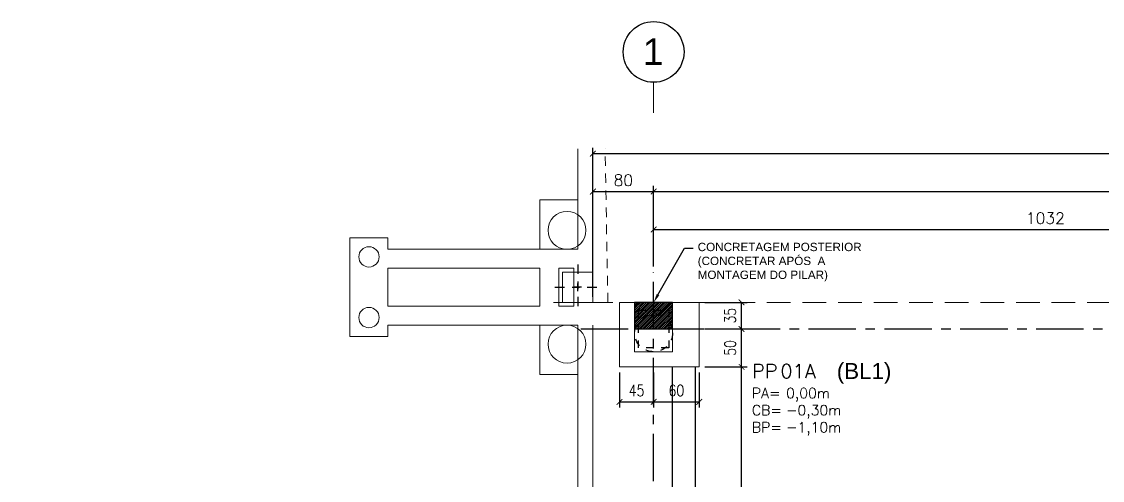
# Model space of a CAD drawing. Header units: millimetres. Extents: x 1792.4 to 1850.9, y 123.2 to 195.3.
# Drawn here: x 1795.06 to 1809.3, y 170.58 to 176.63 of the extents above; entities that cross this region are included whole.
import ezdxf
from ezdxf import colors
from ezdxf.entities.mleader import LeaderData, LeaderLine
from ezdxf.math import Vec2, Vec3

# ---------------------------------------------------------------- set-up
doc = ezdxf.new("R2010")
doc.units = ezdxf.units.MM
doc.header["$LTSCALE"] = 0.5
for name, pattern in [('CENTER', [2, 1.25, -0.25, 0.25, -0.25]), ('Hidden', [0.007144, 0.004763, -0.002381]), ('HIDDEN2', [0.1875, 0.125, -0.0625]), ('IMPORT-DASHDOT2', [0.5, 0.25, -0.125, 0, -0.125]), ('IMPORT-DASHED2 _4_', [0.375, 0.25, -0.125])]:
    doc.linetypes.add(name, pattern=pattern)
doc.layers.get('0').update_dxf_attribs({"color": 1})
for name, color, linetype in [('227', 2, 'Continuous'), ('concretagem posterior', 10, 'Continuous'), ('COTAS', 1, 'Continuous'), ('Descrição Pilar', 4, 'Continuous'), ('EIXOS', 242, 'CENTER'), ('ESTACAS', 2, 'Continuous'), ('PILAR', 5, 'Continuous'), ('vigas', 3, 'Continuous')]:
    doc.layers.add(name, color=color, linetype=linetype)
for name, color, linetype, lineweight in [('_Hidden_', 7, 'Hidden', 9), ('BLOCOS', 3, 'Continuous', 9), ('Grids', 7, 'Continuous', 9)]:
    doc.layers.add(name, color=color, linetype=linetype, lineweight=lineweight)
for name, color, linetype, lineweight, true_color in [('CT1213 Sete_dwg', 8, 'Continuous', 9, 0x767676), ('DETALHES', 1, 'Continuous', 9, 0xff0000), ('Escadas', 1, 'Continuous', 9, 0xff0000), ('Pilar_40x40', 5, 'Continuous', 9, 0x0000ff)]:
    doc.layers.add(name, color=color, linetype=linetype, lineweight=lineweight, true_color=true_color)
doc.styles.add('Arial', font='arial.ttf', dxfattribs={"height": 0.1875})
doc.styles.add('ROMANS', font='romans.shx')
doc.styles.add('ROMANS2', font='romans.shx', dxfattribs={"width": 0.8})
doc.styles.add('SANB', font='sas_____.pfb')
doc.dimstyles.new('75', dxfattribs={"dimtxt": 0.15, "dimasz": 0.075, "dimexe": 0.075, "dimexo": 0.075, "dimgap": 0.075, "dimtad": 1, "dimdec": 1, "dimlfac": 100, "dimrnd": 0.4995, "dimdsep": 46, "dimtxsty": 'ROMANS', "dimblk": 'ARCHTICK', "dimcen": 0.075, "dimclrd": 1, "dimclre": 1, "dimclrt": 2, "dimadec": 0, "dimazin": 0, "dimtfac": 1, "dimtdec": 1, "dimtix": 1, "dimtmove": 0, "dimatfit": 0, "dimldrblk": 'ARCHTICK', "dimfxl": 1, "dimtolj": 1, "dimtzin": 0, "dimarcsym": 0})
doc.dimstyles.new('75e', dxfattribs={"dimtxt": 0.15, "dimasz": 0.075, "dimexe": 0.075, "dimexo": 0.075, "dimgap": 0.075, "dimtad": 1, "dimdec": 1, "dimlfac": 100, "dimrnd": 0.5, "dimdsep": 46, "dimtxsty": 'ROMANS2', "dimblk": 'ARCHTICK', "dimcen": 0.075, "dimclrd": 1, "dimclre": 1, "dimclrt": 2, "dimadec": 0, "dimazin": 0, "dimtfac": 1, "dimtdec": 1, "dimtix": 1, "dimtmove": 0, "dimatfit": 0, "dimldrblk": 'ARCHTICK', "dimfxl": 1, "dimtolj": 1, "dimtzin": 0, "dimarcsym": 0})

# ---------------------------------------------------------------- blocks, each defined once
blk = doc.blocks.new('_ArchTick')
at = {"color": 0, "linetype": 'ByBlock', "const_width": 0.15}
blk.add_lwpolyline([(-0.5, -0.5), (0.5, 0.5)], dxfattribs=at)
blk = doc.blocks.new('*D53')
at = {"layer": 'COTAS', "color": 1, "lineweight": -2, "transparency": 16777216}
for p, q in [((1803.388, 173.401), (1803.388, 174.461)), ((1844.668, 173.401), (1844.668, 174.461)), ((1803.388, 174.386), (1844.668, 174.386))]:
    blk.add_line(p, q, dxfattribs=at)
at = {"layer": 'DEFPOINTS', "color": 0, "transparency": 16777216}
for p in [(1844.668, 174.386), (1803.388, 173.326), (1844.668, 173.326)]:
    blk.add_point(p, dxfattribs=at)
at = {"layer": 'COTAS', "color": 1, "lineweight": -2, "transparency": 16777216, "xscale": 0.075, "yscale": 0.075, "zscale": 0.075, "rotation": 180}
blk.add_blockref('_ArchTick', (1803.388, 174.386), dxfattribs=at)
at = {"layer": 'COTAS', "color": 1, "lineweight": -2, "transparency": 16777216, "xscale": 0.075, "yscale": 0.075, "zscale": 0.075}
blk.add_blockref('_ArchTick', (1844.668, 174.386), dxfattribs=at)
at = {"layer": 'COTAS', "color": 2, "transparency": 16777216, "insert": (1824.028, 174.536), "char_height": 0.15, "width": 1.36261, "attachment_point": 5, "style": 'ROMANS'}
blk.add_mtext('\\A1;4128', dxfattribs=at)
blk = doc.blocks.new('*D54')
at = {"layer": 'COTAS', "color": 1, "lineweight": -2, "transparency": 16777216}
for p, q in [((1803.388, 173.401), (1803.388, 173.961)), ((1803.388, 173.886), (1813.708, 173.886)), ((1813.708, 173.401), (1813.708, 173.961))]:
    blk.add_line(p, q, dxfattribs=at)
at = {"layer": 'DEFPOINTS', "color": 0, "transparency": 16777216}
for p in [(1813.708, 173.886), (1803.388, 173.326), (1813.708, 173.326)]:
    blk.add_point(p, dxfattribs=at)
at = {"layer": 'COTAS', "color": 1, "lineweight": -2, "transparency": 16777216, "xscale": 0.075, "yscale": 0.075, "zscale": 0.075, "rotation": 180}
blk.add_blockref('_ArchTick', (1803.388, 173.886), dxfattribs=at)
at = {"layer": 'COTAS', "color": 1, "lineweight": -2, "transparency": 16777216, "xscale": 0.075, "yscale": 0.075, "zscale": 0.075}
blk.add_blockref('_ArchTick', (1813.708, 173.886), dxfattribs=at)
at = {"layer": 'COTAS', "color": 2, "transparency": 16777216, "insert": (1808.548, 174.036), "char_height": 0.15, "width": 1.36261, "attachment_point": 5, "style": 'ROMANS'}
blk.add_mtext('\\A1;1032', dxfattribs=at)
blk = doc.blocks.new('*D58')
at = {"layer": 'COTAS', "color": 1, "lineweight": -2, "transparency": 16777216}
for p, q in [((1802.588, 174.351), (1802.588, 174.461)), ((1803.388, 173.401), (1803.388, 174.461)), ((1802.588, 174.386), (1803.388, 174.386))]:
    blk.add_line(p, q, dxfattribs=at)
at = {"layer": 'DEFPOINTS', "color": 0, "transparency": 16777216}
for p in [(1802.588, 174.276), (1803.388, 174.386), (1803.388, 173.326)]:
    blk.add_point(p, dxfattribs=at)
at = {"layer": 'COTAS', "color": 1, "lineweight": -2, "transparency": 16777216, "xscale": 0.075, "yscale": 0.075, "zscale": 0.075, "rotation": 180}
blk.add_blockref('_ArchTick', (1802.588, 174.386), dxfattribs=at)
at = {"layer": 'COTAS', "color": 1, "lineweight": -2, "transparency": 16777216, "xscale": 0.075, "yscale": 0.075, "zscale": 0.075}
blk.add_blockref('_ArchTick', (1803.388, 174.386), dxfattribs=at)
at = {"layer": 'COTAS', "color": 2, "transparency": 16777216, "insert": (1802.988, 174.536), "char_height": 0.15, "width": 1.36261, "attachment_point": 5, "style": 'ROMANS'}
blk.add_mtext('\\A1;80', dxfattribs=at)
blk = doc.blocks.new('*D64')
at = {"layer": 'COTAS', "color": 1, "lineweight": -2, "transparency": 16777216}
for p, q in [((1802.588, 173.001), (1802.588, 174.961)), ((1802.588, 174.886), (1844.988, 174.886)), ((1844.988, 172.996), (1844.988, 174.961))]:
    blk.add_line(p, q, dxfattribs=at)
at = {"layer": 'DEFPOINTS', "color": 0, "transparency": 16777216}
for p in [(1844.988, 174.886), (1802.588, 172.926), (1844.988, 172.921)]:
    blk.add_point(p, dxfattribs=at)
at = {"layer": 'COTAS', "color": 1, "lineweight": -2, "transparency": 16777216, "xscale": 0.075, "yscale": 0.075, "zscale": 0.075, "rotation": 180}
blk.add_blockref('_ArchTick', (1802.588, 174.886), dxfattribs=at)
at = {"layer": 'COTAS', "color": 1, "lineweight": -2, "transparency": 16777216, "xscale": 0.075, "yscale": 0.075, "zscale": 0.075}
blk.add_blockref('_ArchTick', (1844.988, 174.886), dxfattribs=at)
at = {"layer": 'COTAS', "color": 2, "transparency": 16777216, "insert": (1823.788, 175.036), "char_height": 0.15, "width": 1.36261, "attachment_point": 5, "style": 'ROMANS'}
blk.add_mtext('\\A1;4240', dxfattribs=at)
blk = doc.blocks.new('CT1213 Sete_dwg_13_05_06 P4040-4900996-01_ Locação de Pilares')
at = {"layer": 'EIXOS', "color": 1, "linetype": 'IMPORT-DASHDOT2', "true_color": 0xff0000}
for p, q in [((0, 0.3), (0, -0.3)), ((-0.3, 0), (0.2, 0))]:
    blk.add_line(p, q, dxfattribs=at)
at = {"layer": 'EIXOS', "color": 5, "true_color": 0x0000ff}
for p, q in [((0.05, 0), (-0.05, 0)), ((0, -0.05), (0, 0.05))]:
    blk.add_line(p, q, dxfattribs=at)
at = {"layer": 'Pilar_40x40'}
blk.add_line((-0.2, -0.2), (0.2, -0.2), dxfattribs=at)
at = {"layer": 'Pilar_40x40', "flags": 128}
blk.add_lwpolyline([(0.2, 0.2), (-0.2, 0.2), (-0.2, -0.2)], dxfattribs=at)
blk = doc.blocks.new('CT1213 Sete_dwg_13_05_06 P4040-V1-01_ Locação de Pilares')
at = {"layer": 'EIXOS', "color": 1, "linetype": 'IMPORT-DASHDOT2', "true_color": 0xff0000}
for p, q in [((0, 0.3), (0, -0.3)), ((-0.3, 0), (0.3, 0))]:
    blk.add_line(p, q, dxfattribs=at)
at = {"layer": 'EIXOS', "color": 5, "true_color": 0x0000ff}
for p, q in [((0.05, 0), (-0.05, 0)), ((0, -0.05), (0, 0.05))]:
    blk.add_line(p, q, dxfattribs=at)
at = {"layer": 'Pilar_40x40', "flags": 128}
blk.add_lwpolyline([(-0.2, -0.2), (0.2, -0.2), (0.2, 0.2), (-0.2, 0.2)], close=True, dxfattribs=at)
blk = doc.blocks.new('CT1213 Sete_dwg-4900995-01_ Locação de Pilares')
at = {"layer": 'BLOCOS', "color": 160, "true_color": 0x003fff}
for p, q in [((7.526, 12.1), (7.526, 14.125)), ((7.526, 13.45), (7.526, 12.1)), ((4.326, 11.65), (4.326, 12.95)), ((4.326, 12.95), (4.826, 12.95)), ((4.826, 12.95), (4.826, 12.8)), ((4.826, 12.8), (6.826, 12.8)), ((6.826, 11.8), (4.826, 11.8)), ((4.826, 11.8), (4.826, 11.65)), ((7.326, 11.8), (6.826, 11.8)), ((7.326, 8.55), (7.326, 11.8)), ((7.526, 8.55), (7.526, 11.8)), ((4.826, 11.65), (4.326, 11.65)), ((7.176, 8.05), (7.176, 8.55)), ((7.176, 8.55), (7.326, 8.55)), ((7.676, 8.55), (7.526, 8.55)), ((7.676, 8.05), (7.676, 8.55)), ((7.326, 8.05), (7.176, 8.05)), ((7.326, 4.3), (7.326, 8.05)), ((7.526, 0.1), (7.526, 8.05)), ((7.526, 8.05), (7.676, 8.05)), ((7.326, 0.75), (7.326, 4.3)), ((7.526, 0.1), (6.826, 0.1))]:
    blk.add_line(p, q, dxfattribs=at)
at = {"layer": 'BLOCOS', "color": 160, "true_color": 0x003fff, "flags": 128}
for points in [[(7.326, 13.45), (6.826, 13.45), (6.826, 12.8), (7.326, 12.8), (7.326, 14.125)], [(7.326, 11.15), (6.826, 11.15), (6.826, 11.8)], [(0, 0.1), (7.826, 0.1), (7.826, 4.3), (7.526, 4.3)], [(6.826, 0.55), (6.826, 4.3), (7.326, 4.3)], [(7.326, 3.8), (7.076, 3.8), (7.076, 0.8), (7.326, 0.8)], [(7.526, 3.8), (7.576, 3.8), (7.576, 0.8), (7.526, 0.8)], [(0, 0.3), (0.236, 0.3), (0.236, 1.55), (0.736, 1.55), (0.736, 0.3), (3.516, 0.3)], [(3.516, 0.3), (3.516, 1.55), (4.016, 1.55), (4.016, 0.3), (6.826, 0.3), (6.826, 0.8)], [(7.526, 0.55), (7.076, 0.55), (7.076, 0.35), (7.526, 0.35)], [(7.526, 0.35), (7.576, 0.35), (7.576, 0.55), (7.526, 0.55)]]:
    blk.add_lwpolyline(points, dxfattribs=at)
for points in [[(4.826, 12.05), (6.826, 12.05), (6.826, 12.55), (4.826, 12.55)], [(7.276, 12.55), (7.076, 12.55), (7.076, 12.05), (7.276, 12.05)]]:
    blk.add_lwpolyline(points, close=True, dxfattribs=at)
at = {"layer": 'BLOCOS', "color": 160, "true_color": 0x003fff}
for centre in [(7.426, 8.3), (7.426, 4.05)]:
    blk.add_circle(centre, 0.134, dxfattribs=at)
at = {"layer": 'DETALHES', "color": 160, "linetype": 'IMPORT-DASHED2 _4_', "true_color": 0x003fff}
blk.add_line((7.723, 12.1), (7.687, 14.125), dxfattribs=at)
at = {"layer": 'DETALHES', "color": 160, "linetype": 'IMPORT-DASHED2 _4_', "true_color": 0x003fff, "flags": 128}
blk.add_lwpolyline([(0, 0.008), (7.595, 0.096), (7.681, 0.1)], dxfattribs=at)
at = {"layer": 'Escadas', "color": 160, "true_color": 0x003fff}
for centre, radius in [((7.185, 13.05), 0.25), ((4.576, 12.7), 0.134), ((4.576, 11.9), 0.134), ((7.185, 11.55), 0.25), ((0.486, 1.3), 0.134), ((3.766, 1.3), 0.134), ((0.486, 0.5), 0.134), ((3.766, 0.5), 0.134)]:
    blk.add_circle(centre, radius, dxfattribs=at)
blk.add_arc((7.426, 4.05), 0.134, 42.3529, 317.6471, dxfattribs=at)
at = {"layer": 'PILAR', "color": 160, "true_color": 0x003fff}
for p, q in [((7.326, 4.15), (7.526, 4.15)), ((7.526, 4.15), (7.526, 3.95)), ((7.326, 0.75), (7.526, 0.75))]:
    blk.add_line(p, q, dxfattribs=at)
at = {"layer": 'PILAR', "color": 160, "true_color": 0x003fff, "flags": 128}
for points in [[(7.526, 3.95), (7.326, 3.95), (7.326, 4.15)], [(7.526, 0.55), (7.326, 0.55), (7.326, 0.75)]]:
    blk.add_lwpolyline(points, dxfattribs=at)
for name, p in [('CT1213 Sete_dwg_13_05_06 P4040-V1-01_ Locação de Pilares', (7.326, 12.3)), ('CT1213 Sete_dwg_13_05_06 P4040-4900996-01_ Locação de Pilares', (7.326, 0.3))]:
    blk.add_blockref(name, p)
blk = doc.blocks.new('Grid - M_Cabeça da grade - Círculo _Padrão_ 2-409905-01_ Locação de Pilares')
at = {"layer": 'Grids'}
blk.add_line((0, 0.021), (0, 0.017), dxfattribs=at)
at = {"layer": 'Grids', "color": 146, "lineweight": 25, "true_color": 0x006b77}
blk.add_circle((0, 0.025), 0.004, dxfattribs=at)
blk = doc.blocks.new('*D71')
at = {"layer": 'COTAS', "color": 1, "lineweight": -2, "transparency": 16777216}
for p, q in [((1804.063, 172.076), (1804.621, 172.076)), ((1804.546, 167.226), (1804.546, 172.076)), ((1804.163, 167.226), (1804.621, 167.226))]:
    blk.add_line(p, q, dxfattribs=at)
at = {"layer": 'DEFPOINTS', "color": 0, "transparency": 16777216}
for p in [(1803.988, 172.076), (1804.546, 172.076), (1804.088, 167.226)]:
    blk.add_point(p, dxfattribs=at)
at = {"layer": 'COTAS', "color": 1, "lineweight": -2, "transparency": 16777216, "xscale": 0.075, "yscale": 0.075, "zscale": 0.075}
for p, rotation in [((1804.546, 172.076), 90), ((1804.546, 167.226), 270)]:
    blk.add_blockref('_ArchTick', p, dxfattribs=dict(at, rotation=rotation))
at = {"layer": 'COTAS', "color": 2, "transparency": 16777216, "insert": (1804.396, 169.651), "char_height": 0.15, "attachment_point": 5, "rotation": 90, "style": 'ROMANS2'}
blk.add_mtext('\\A1;485', dxfattribs=at)
blk = doc.blocks.new('*D72')
at = {"layer": 'COTAS', "color": 1, "lineweight": -2, "transparency": 16777216}
for p, q in [((1804.063, 172.576), (1804.621, 172.576)), ((1804.546, 172.076), (1804.546, 172.576)), ((1804.063, 172.076), (1804.621, 172.076))]:
    blk.add_line(p, q, dxfattribs=at)
at = {"layer": 'DEFPOINTS', "color": 0, "transparency": 16777216}
for p in [(1803.988, 172.576), (1804.546, 172.576), (1803.988, 172.076)]:
    blk.add_point(p, dxfattribs=at)
at = {"layer": 'COTAS', "color": 1, "lineweight": -2, "transparency": 16777216, "xscale": 0.075, "yscale": 0.075, "zscale": 0.075}
for p, rotation in [((1804.546, 172.576), 90), ((1804.546, 172.076), 270)]:
    blk.add_blockref('_ArchTick', p, dxfattribs=dict(at, rotation=rotation))
at = {"layer": 'COTAS', "color": 2, "transparency": 16777216, "insert": (1804.396, 172.326), "char_height": 0.15, "attachment_point": 5, "rotation": 90, "style": 'ROMANS2'}
blk.add_mtext('\\A1;50', dxfattribs=at)
blk = doc.blocks.new('*D73')
at = {"layer": 'COTAS', "color": 1, "lineweight": -2, "transparency": 16777216}
for p, q in [((1804.063, 172.926), (1804.621, 172.926)), ((1804.546, 172.576), (1804.546, 172.926)), ((1804.063, 172.576), (1804.621, 172.576))]:
    blk.add_line(p, q, dxfattribs=at)
at = {"layer": 'DEFPOINTS', "color": 0, "transparency": 16777216}
for p in [(1803.988, 172.926), (1804.546, 172.926), (1803.988, 172.576)]:
    blk.add_point(p, dxfattribs=at)
at = {"layer": 'COTAS', "color": 1, "lineweight": -2, "transparency": 16777216, "xscale": 0.075, "yscale": 0.075, "zscale": 0.075}
for p, rotation in [((1804.546, 172.926), 90), ((1804.546, 172.576), 270)]:
    blk.add_blockref('_ArchTick', p, dxfattribs=dict(at, rotation=rotation))
at = {"layer": 'COTAS', "color": 2, "transparency": 16777216, "insert": (1804.396, 172.751), "char_height": 0.15, "attachment_point": 5, "rotation": 90, "style": 'ROMANS2'}
blk.add_mtext('\\A1;35', dxfattribs=at)
blk = doc.blocks.new('*D241')
at = {"layer": 'COTAS', "color": 1, "lineweight": -2, "transparency": 16777216}
for p, q in [((1802.938, 172.001), (1802.938, 171.54)), ((1803.388, 172.001), (1803.388, 171.54)), ((1802.938, 171.615), (1803.388, 171.615))]:
    blk.add_line(p, q, dxfattribs=at)
at = {"layer": 'DEFPOINTS', "color": 0, "transparency": 16777216}
for p in [(1802.938, 172.076), (1803.388, 172.076), (1803.388, 171.615)]:
    blk.add_point(p, dxfattribs=at)
at = {"layer": 'COTAS', "color": 1, "lineweight": -2, "transparency": 16777216, "xscale": 0.075, "yscale": 0.075, "zscale": 0.075, "rotation": 180}
blk.add_blockref('_ArchTick', (1802.938, 171.615), dxfattribs=at)
at = {"layer": 'COTAS', "color": 1, "lineweight": -2, "transparency": 16777216, "xscale": 0.075, "yscale": 0.075, "zscale": 0.075}
blk.add_blockref('_ArchTick', (1803.388, 171.615), dxfattribs=at)
at = {"layer": 'COTAS', "color": 2, "transparency": 16777216, "insert": (1803.163, 171.765), "char_height": 0.15, "attachment_point": 5, "style": 'ROMANS2'}
blk.add_mtext('\\A1;45', dxfattribs=at)
blk = doc.blocks.new('*D242')
at = {"layer": 'COTAS', "color": 1, "lineweight": -2, "transparency": 16777216}
for p, q in [((1803.388, 172.001), (1803.388, 171.54)), ((1803.988, 172.001), (1803.988, 171.54)), ((1803.388, 171.615), (1803.988, 171.615))]:
    blk.add_line(p, q, dxfattribs=at)
at = {"layer": 'DEFPOINTS', "color": 0, "transparency": 16777216}
for p in [(1803.388, 172.076), (1803.988, 172.076), (1803.988, 171.615)]:
    blk.add_point(p, dxfattribs=at)
at = {"layer": 'COTAS', "color": 1, "lineweight": -2, "transparency": 16777216, "xscale": 0.075, "yscale": 0.075, "zscale": 0.075, "rotation": 180}
blk.add_blockref('_ArchTick', (1803.388, 171.615), dxfattribs=at)
at = {"layer": 'COTAS', "color": 1, "lineweight": -2, "transparency": 16777216, "xscale": 0.075, "yscale": 0.075, "zscale": 0.075}
blk.add_blockref('_ArchTick', (1803.988, 171.615), dxfattribs=at)
at = {"layer": 'COTAS', "color": 2, "transparency": 16777216, "insert": (1803.688, 171.765), "char_height": 0.15, "attachment_point": 5, "style": 'ROMANS2'}
blk.add_mtext('\\A1;60', dxfattribs=at)

msp = doc.modelspace()

# ---------------------------------------------------------------- hatches: boundary and pattern name
at = {"layer": 'concretagem posterior', "linetype": 'Continuous', "ltscale": 0.5}
h = msp.add_hatch(dxfattribs=at)
h.set_pattern_fill('ANSI31', color=10, scale=0.0055)
h.set_pattern_definition([(45, (118.869941, -190.253245), (-0.01234785217, 0.01234785217), [])])
h.paths.add_polyline_path([(1803.6377, 172.5758), (1803.6377, 172.9258), (1803.1377, 172.9258), (1803.1377, 172.5758)])

# ---------------------------------------------------------------- linework, layer by layer
at = {"layer": '_Hidden_', "color": 150, "linetype": 'HIDDEN2', "ltscale": 5, "true_color": 0x0080ff}
msp.add_line((1802.0677, 172.9258), (1844.9877, 172.9258), dxfattribs=at)
at = {"layer": 'BLOCOS', "color": 4}
for points in [[(1802.9377, 172.0758), (1803.9877, 172.0758), (1803.9877, 172.9258), (1802.9377, 172.9258)], [(1803.1377, 172.2758), (1803.6377, 172.2758), (1803.6377, 172.9258), (1803.1377, 172.9258)]]:
    msp.add_lwpolyline(points, close=True, dxfattribs=at)
at = {"layer": 'concretagem posterior', "color": 10, "linetype": 'Continuous', "ltscale": 0.5}
msp.add_lwpolyline([(1803.1377, 172.5758), (1803.6377, 172.5758), (1803.6377, 172.9258), (1803.1377, 172.9258)], close=True, dxfattribs=at)
at = {"layer": 'EIXOS'}
for p, q in [((1803.3877, 160.5705), (1803.3877, 173.3258)), ((1802.4277, 172.5758), (1846.1677, 172.5758))]:
    msp.add_line(p, q, dxfattribs=at)
at = {"layer": 'ESTACAS', "color": 1, "linetype": 'HIDDEN2'}
msp.add_circle((1803.3877, 172.5258), 0.25, dxfattribs=at)
at = {"layer": 'PILAR', "color": 2, "linetype": 'HIDDEN2'}
msp.add_lwpolyline([(1803.1877, 172.8258), (1803.5877, 172.8258), (1803.5877, 172.3258), (1803.1877, 172.3258)], close=True, dxfattribs=at)
at = {"layer": 'vigas'}
for p, q in [((1803.6377, 167.2258), (1803.6377, 172.0758)), ((1803.9377, 167.2258), (1803.9377, 172.0758))]:
    msp.add_line(p, q, dxfattribs=at)

# ---------------------------------------------------------------- block references
at = {"layer": 'CT1213 Sete_dwg', "color": 5, "true_color": 0x0000ff}
msp.add_blockref('CT1213 Sete_dwg-4900995-01_ Locação de Pilares', (1795.0616, 160.8258), dxfattribs=at)
at = {"layer": 'EIXOS', "xscale": 99.99999999999993, "yscale": 99.99999999999993, "zscale": 99.99999999999993}
msp.add_blockref('Grid - M_Cabeça da grade - Círculo _Padrão_ 2-409905-01_ Locação de Pilares', (1803.3877, 173.7258), dxfattribs=at)

# ---------------------------------------------------------------- texts
at = {"layer": '227', "color": 6, "style": 'SANB'}
msp.add_text('(BL1)', height=0.2106, dxfattribs=at).set_placement((1805.8005, 171.9171))
at = {"layer": 'Descrição Pilar', "style": 'ROMANS'}
for s, p in [('PP', (1804.6823, 171.9258)), ('01A', (1805.0573, 171.9258))]:
    msp.add_text(s, height=0.1875, dxfattribs=at).set_placement(p)
at = {"layer": 'Descrição Pilar', "color": 2, "style": 'ROMANS'}
for s, p in [('PA=', (1804.6823, 171.6633)), ('0,00m', (1805.1323, 171.6633)), ('CB=', (1804.6823, 171.4383)), ('-0,30m', (1805.1323, 171.4383)), ('BP=', (1804.6823, 171.2133)), ('-1,10m', (1805.1323, 171.2133))]:
    msp.add_text(s, height=0.135, dxfattribs=at).set_placement(p)
at = {"layer": 'Grids', "insert": (1803.2456, 176.4045), "char_height": 0.35, "width": 0.336709, "attachment_point": 1, "style": 'Arial'}
msp.add_mtext('1', dxfattribs=at)

# ---------------------------------------------------------------- dimensions: what is measured, and where the dimension line sits
at = {"layer": 'COTAS'}
for base, p1, p2, picture, middle in [((1844.9877, 174.8858), (1802.5877, 172.9258), (1844.9877, 172.9214), '*D64', (1823.7877, 175.0358)), ((1803.3877, 174.3858), (1802.5877, 174.2758), (1803.3877, 173.3258), '*D58', (1802.9877, 174.5358)), ((1844.6677, 174.3858), (1803.3877, 173.3258), (1844.6677, 173.3258), '*D53', (1824.0277, 174.5358))]:
    dim = msp.add_linear_dim(base=base, p1=p1, p2=p2, dimstyle='75', override={"dimrnd": 0.5}, dxfattribs=at)
    dim.commit()
    dim.dimension.update_dxf_attribs({"geometry": picture, "text_midpoint": middle})
for base, p1, p2, dimstyle, picture, middle in [((1813.7077, 173.8858), (1803.3877, 173.3258), (1813.7077, 173.3258), '75', '*D54', (1808.5477, 174.0358)), ((1803.3877, 171.6152), (1802.9377, 172.0758), (1803.3877, 172.0758), '75e', '*D241', (1803.1627, 171.7652)), ((1803.9877, 171.6152), (1803.3877, 172.0758), (1803.9877, 172.0758), '75e', '*D242', (1803.6877, 171.7652))]:
    dim = msp.add_linear_dim(base=base, p1=p1, p2=p2, dimstyle=dimstyle, dxfattribs=at)
    dim.commit()
    dim.dimension.update_dxf_attribs({"geometry": picture, "text_midpoint": middle})
for base, p1, p2, picture, middle in [((1804.5457, 172.9258), (1803.9877, 172.5758), (1803.9877, 172.9258), '*D73', (1804.3957, 172.7508)), ((1804.5457, 172.5758), (1803.9877, 172.0758), (1803.9877, 172.5758), '*D72', (1804.3957, 172.3258)), ((1804.5457, 172.0758), (1804.0877, 167.2258), (1803.9877, 172.0758), '*D71', (1804.3957, 169.6508))]:
    dim = msp.add_linear_dim(base=base, p1=p1, p2=p2, angle=90, dimstyle='75e', override={"dimtmove": 1}, dxfattribs=at)
    dim.commit()
    dim.dimension.update_dxf_attribs({"geometry": picture, "text_midpoint": middle})

# ---------------------------------------------------------------- leaders
at = {"layer": 'concretagem posterior', "color": 10, "linetype": 'Continuous', "ltscale": 0.5}
ml = msp.add_multileader_mtext('Standard', dxfattribs=at)
ml.set_content('{\\C10;CONCRETAGEM POSTERIOR\\P\\pxql;(CONCRETAR APÓS  A\\PMONTAGEM DO PILAR)}', color=12, style='Arial')
ml.set_leader_properties()
ml.build(insert=Vec2(0, 0))
ml.multileader.update_dxf_attribs({"text_right_attachment_type": 6, "dogleg_length": 0.133, "arrow_head_size": 0.1163})
ctx = ml.context
ctx.base_point, ctx.char_height, ctx.arrow_head_size, ctx.landing_gap_size, ctx.plane_origin = Vec3(1803.9099, 173.6404), 0.11, 0.1163, 0.0582, Vec3(1796.4773, 171.6907)
ctx.right_attachment = 6
notes = []
notes.append((ctx, [(1, (1, 1, 0), (1803.7936, 173.6404), (1, 0), 0.1163, [(0, [(1803.3877, 172.9258)], 0, [])])]))
ctx.mtext.insert, ctx.mtext.flow_direction = Vec3(1803.9681, 173.7115), 5
for ctx, leaders in notes:
    for number, flags, end, landing, length, lines in leaders:
        leader = LeaderData()
        leader.index, (leader.has_last_leader_line, leader.has_dogleg_vector, leader.attachment_direction) = number, flags
        leader.last_leader_point, leader.dogleg_vector, leader.dogleg_length = Vec3(end), Vec3(landing), length
        for number, points, colour, breaks in lines:
            line = LeaderLine()
            line.index, line.vertices, line.color, line.breaks = number, Vec3.list(points), colors.encode_raw_color(colour), breaks
            leader.lines.append(line)
        ctx.leaders.append(leader)

doc.saveas('drawing.dxf')
